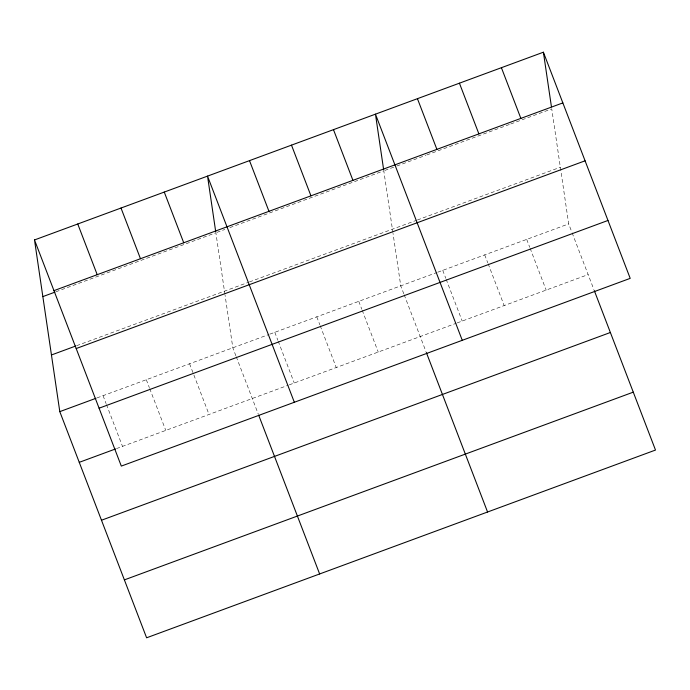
<?xml version="1.0" encoding="UTF-8"?>
<svg xmlns="http://www.w3.org/2000/svg" width="690" height="690" viewBox="0 0 690 690"><rect width="100%" height="100%" fill="white"/><g stroke="black" fill="none" stroke-linecap="round" stroke-linejoin="round"><path stroke-width="0.52" stroke-dasharray="3.45 2.59" d="M55.925 291.775L215.867 232.772L224.923 294.233M216.867 232.401L224.871 229.451M229.865 227.614L383.804 170.818L392.86 232.288M384.804 170.456L395.801 166.393M396.802 166.023L425.79 155.336M426.791 154.965L509.755 124.355M510.755 123.984L551.741 108.865L568.689 223.905L571.743 231.857M76.599 345.699L248.46 282.296M249.461 281.925L416.398 220.343M417.398 219.972L560.34 167.247M97.014 397.906L268.807 334.529M269.807 334.158L436.736 272.576M437.736 272.205L568.689 223.905M116.481 448.604L288.265 385.227M289.265 384.856L456.202 323.274M457.203 322.903L588.147 274.594M572.122 232.849L593.9 289.576M526.703 239.387L529.756 247.339M530.136 248.331L546.161 290.085M484.716 254.877L487.77 262.83M488.158 263.822L504.183 305.575M442.739 270.368L445.792 278.32M446.171 279.312L462.197 321.066M403.805 293.802L400.752 285.85L393.015 233.315M404.185 294.803L425.963 351.521M358.765 301.34L361.819 309.293M362.207 310.284L378.232 352.038M316.788 316.831L319.841 324.783M320.22 325.775L336.246 367.529M274.801 332.313L277.854 340.265M278.234 341.265L294.259 383.01M235.868 355.755L232.823 347.803L225.078 295.268M236.256 356.747L258.414 414.474M189.56 363.759L209.027 414.457M146.306 379.716L149.359 387.668M149.739 388.668L165.773 430.413M103.052 395.68L106.105 403.633M106.484 404.625L122.51 446.37"/><path stroke-width="1.03" d="M34.5 239.947L543.392 52.207L630.203 278.363L121.311 466.095L34.5 239.947L59.797 411.637L146.608 637.793L655.5 450.053L594.28 290.568M53.958 290.645L562.85 102.905M42.849 296.605L54.915 292.146M51.448 354.979L75.59 346.07M76.185 348.545L585.077 160.813M59.797 411.637L96.013 398.277M99.084 408.195L607.976 220.464M79.255 462.334L115.472 448.974M101.482 520.234L610.374 332.502M124.381 579.885L633.273 392.153M501.406 67.698L520.872 118.395M459.428 83.188L478.886 133.886M417.441 98.679L436.899 149.368M462.266 340.317L375.455 114.161L383.657 169.792M426.342 352.521L487.563 512.006M333.477 129.651L352.935 180.349M291.49 145.142L310.949 195.839M249.504 160.623L268.971 211.321M294.337 402.27L207.526 176.114L215.72 231.745M258.793 415.475L319.634 573.959M164.263 192.07L183.73 242.768M121.009 208.026L140.475 258.724M77.754 223.991L97.212 274.68M543.392 52.207L551.439 106.812"/></g></svg>
